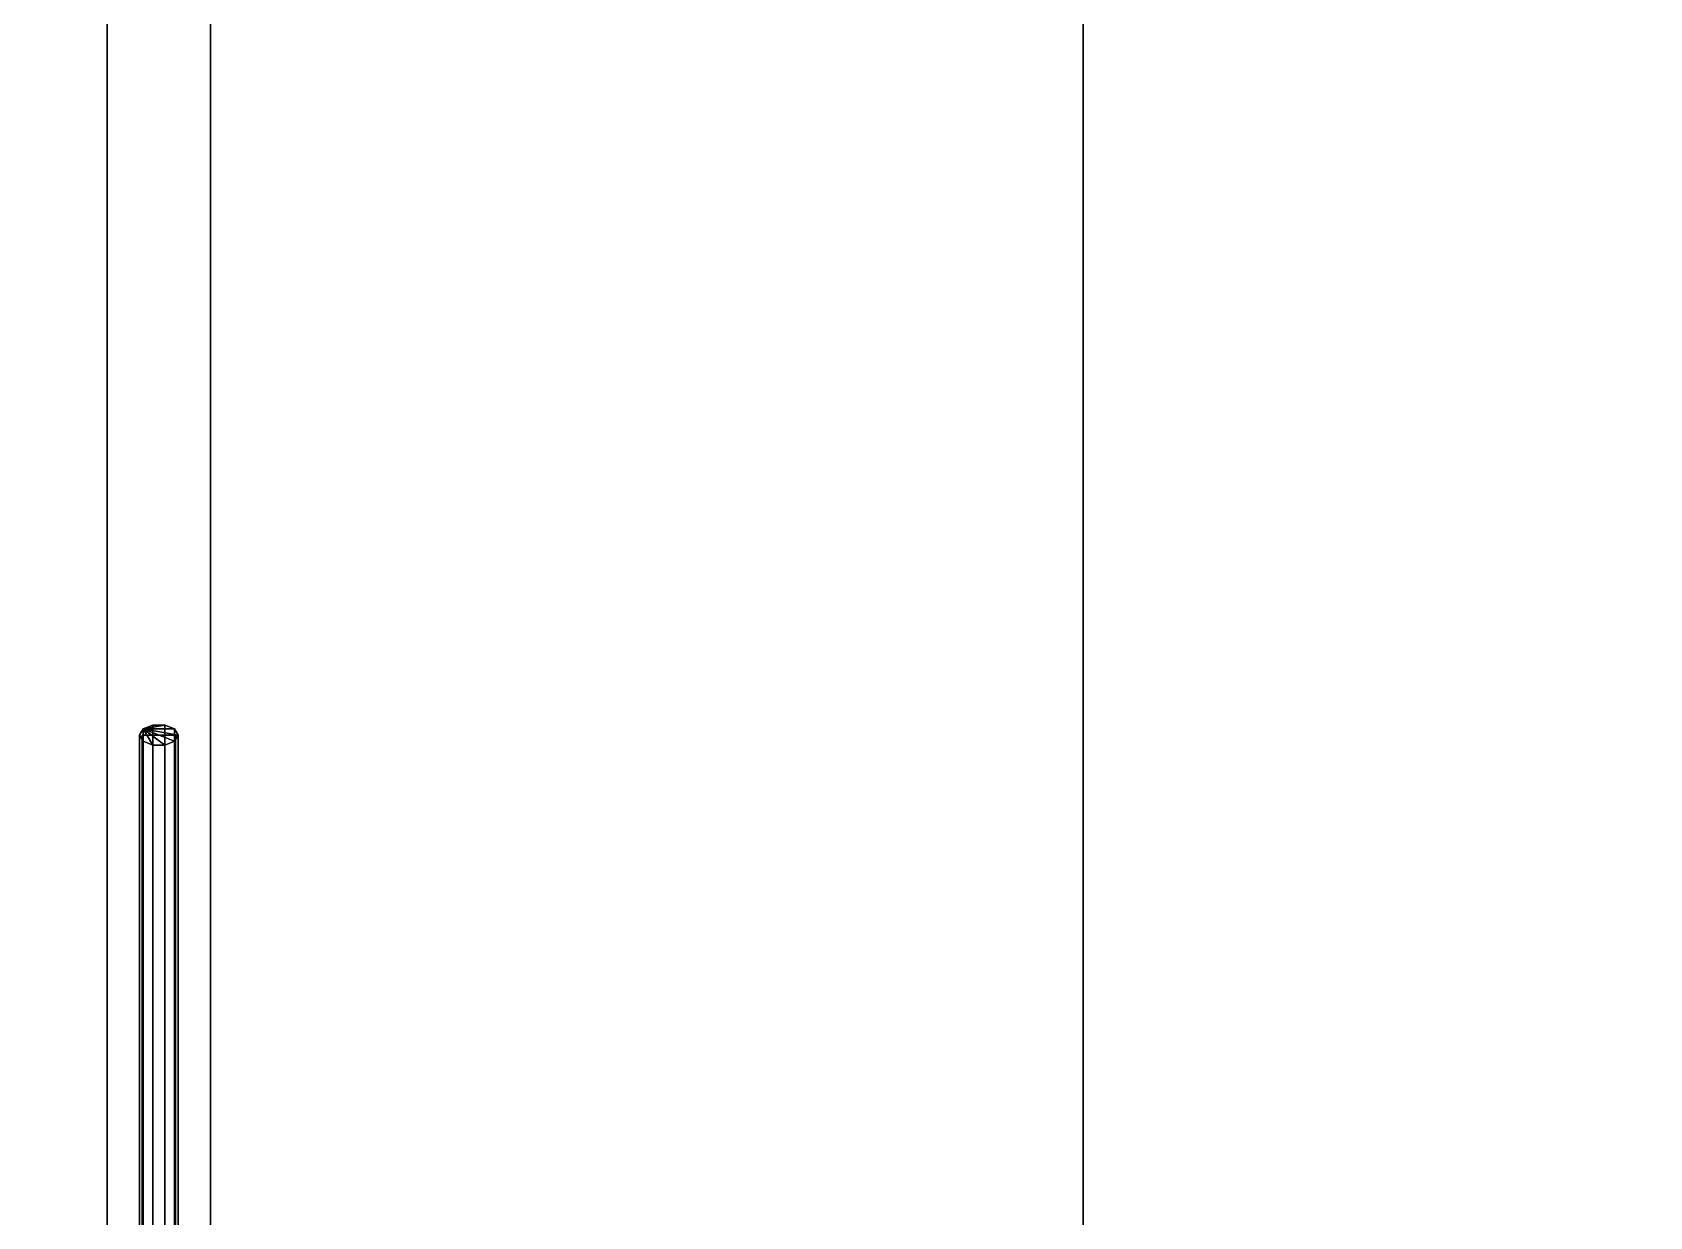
# Model space of a CAD drawing. Header units: millimetres. Extents: x -272 to 22200, y -272 to 17234.
# Drawn here: x 2439 to 5612, y 3751 to 6074 of the extents above; entities that cross this region are included whole.
import ezdxf

# ---------------------------------------------------------------- set-up
doc = ezdxf.new("R2010")
doc.units = ezdxf.units.MM
for name, color, linetype in [('existing_roof', 7, 'Continuous'), ('roof_slab_soffit', 7, 'Continuous'), ('S3_mast_base', 7, 'Continuous'), ('S3_mast_braces', 7, 'Continuous'), ('S3_support_beams', 7, 'Continuous'), ('topfloor_floor', 7, 'Continuous')]:
    doc.layers.add(name, color=color, linetype=linetype)

msp = doc.modelspace()

# ---------------------------------------------------------------- linework, layer by layer
at = {"layer": 'existing_roof'}
for points in [[(4500, 1922.4, 26100), (13050, 1922.4, 26100), (13050, 16961, 26100), (4500, 16961, 26100)], [(0, 1922.4, 26100), (4500, 1922.4, 26100), (4500, 9322.4, 26100), (0, 9322.4, 26100)]]:
    msp.add_3dface(points, dxfattribs=at)
at = {"layer": 'roof_slab_soffit'}
for points in [[(4500, 1922.4, 25850), (4500, 16961, 25850), (13050, 16961, 25850), (13050, 1922.4, 25850)], [(0, 1922.4, 25850), (0, 9322.4, 25850), (4500, 9322.4, 25850), (4500, 1922.4, 25850)]]:
    msp.add_3dface(points, dxfattribs=at)
at = {"layer": 'S3_mast_base'}
for points in [[(2654.3, 4695.1, 26562.5), (2719.3, 4695.1, 26562.5), (2719.3, 4695.1, 26497.5), (2654.3, 4695.1, 26497.5)], [(2654.3, 2595.1, 26562.5), (2719.3, 2595.1, 26562.5), (2719.3, 4695.1, 26562.5), (2654.3, 4695.1, 26562.5)], [(2719.3, 2595.1, 26497.5), (2654.3, 2595.1, 26497.5), (2654.3, 4695.1, 26497.5), (2719.3, 4695.1, 26497.5)], [(2654.3, 2595.1, 26497.5), (2654.3, 2595.1, 26562.5), (2654.3, 4695.1, 26562.5), (2654.3, 4695.1, 26497.5)], [(2719.3, 2595.1, 26562.5), (2719.3, 2595.1, 26497.5), (2719.3, 4695.1, 26497.5), (2719.3, 4695.1, 26562.5)]]:
    msp.add_3dface(points, dxfattribs=at)
at = {"layer": 'S3_mast_braces'}
for points in [[(2656.1, 4707.2, 26568.8), (2656.1, 4683, 26531.2), (2648.8, 4695.1, 26550)], [(2656.1, 4707.2, 26568.8), (2648.8, 4695.1, 26550), (2648.8, 2595.1, 27900), (2656.1, 2607.2, 27918.8)], [(2656.1, 4707.2, 26568.8), (2675.1, 4714.7, 26580.4), (2698.6, 4714.7, 26580.4)], [(2656.1, 4707.2, 26568.8), (2698.6, 4714.7, 26580.4), (2717.6, 4707.2, 26568.8)], [(2675.1, 4714.7, 26580.4), (2656.1, 4707.2, 26568.8), (2656.1, 2607.2, 27918.8), (2675.1, 2614.7, 27930.4)], [(2656.1, 4707.2, 26568.8), (2717.6, 4707.2, 26568.8), (2724.8, 4695.1, 26550)], [(2656.1, 4707.2, 26568.8), (2724.8, 4695.1, 26550), (2717.6, 4683, 26531.2)], [(2656.1, 4707.2, 26568.8), (2717.6, 4683, 26531.2), (2698.6, 4675.6, 26519.6)], [(2656.1, 4707.2, 26568.8), (2698.6, 4675.6, 26519.6), (2675.1, 4675.6, 26519.6)], [(2656.1, 4707.2, 26568.8), (2675.1, 4675.6, 26519.6), (2656.1, 4683, 26531.2)], [(2698.6, 4714.7, 26580.4), (2675.1, 4714.7, 26580.4), (2675.1, 2614.7, 27930.4), (2698.6, 2614.7, 27930.4)], [(2717.6, 4707.2, 26568.8), (2698.6, 4714.7, 26580.4), (2698.6, 2614.7, 27930.4), (2717.6, 2607.2, 27918.8)], [(2724.8, 4695.1, 26550), (2717.6, 4707.2, 26568.8), (2717.6, 2607.2, 27918.8), (2724.8, 2595.1, 27900)], [(2648.8, 4695.1, 26550), (2656.1, 4683, 26531.2), (2656.1, 2583, 27881.2), (2648.8, 2595.1, 27900)], [(2656.1, 4683, 26531.2), (2675.1, 4675.6, 26519.6), (2675.1, 2575.6, 27869.6), (2656.1, 2583, 27881.2)], [(2675.1, 4675.6, 26519.6), (2698.6, 4675.6, 26519.6), (2698.6, 2575.6, 27869.6), (2675.1, 2575.6, 27869.6)], [(2698.6, 4675.6, 26519.6), (2717.6, 4683, 26531.2), (2717.6, 2583, 27881.2), (2698.6, 2575.6, 27869.6)], [(2717.6, 4683, 26531.2), (2724.8, 4695.1, 26550), (2724.8, 2595.1, 27900), (2717.6, 2583, 27881.2)]]:
    msp.add_3dface(points, dxfattribs=at)
at = {"layer": 'S3_support_beams'}
for points in [[(2585.3, 2595.1, 26551.5), (2788.3, 2595.1, 26551.5), (2788.3, 6495.1, 26551.5), (2585.3, 6495.1, 26551.5)], [(2788.3, 2595.1, 26348.5), (2585.3, 2595.1, 26348.5), (2585.3, 6495.1, 26348.5), (2788.3, 6495.1, 26348.5)], [(2585.3, 2595.1, 26348.5), (2585.3, 2595.1, 26551.5), (2585.3, 6495.1, 26551.5), (2585.3, 6495.1, 26348.5)], [(2788.3, 2595.1, 26551.5), (2788.3, 2595.1, 26348.5), (2788.3, 6495.1, 26348.5), (2788.3, 6495.1, 26551.5)]]:
    msp.add_3dface(points, dxfattribs=at)
at = {"layer": 'topfloor_floor'}
for points in [[(4500, 1922.4, 23000), (13050, 1922.4, 23000), (13050, 16961, 23000), (4500, 16961, 23000)], [(0, 1922.4, 23000), (4500, 1922.4, 23000), (4500, 9322.4, 23000), (0, 9322.4, 23000)]]:
    msp.add_3dface(points, dxfattribs=at)

doc.saveas('drawing.dxf')
